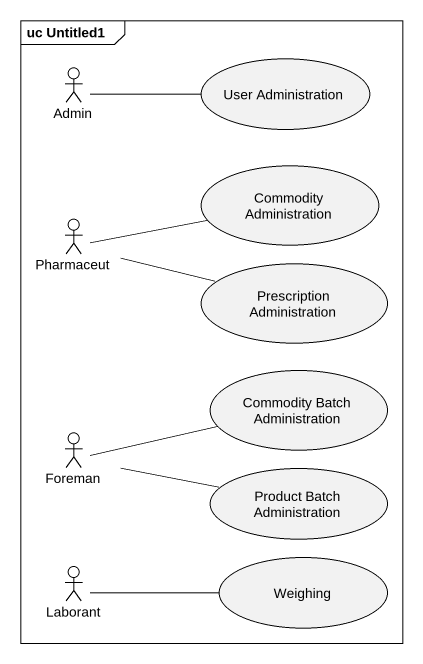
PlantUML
@startuml
mainframe uc Untitled1
actor Admin
usecase "User Administration" as User_Administration
usecase "Commodity Administration" as Commodity_Administration
actor Pharmaceut
usecase "Prescription Administration" as Prescription_Administration
usecase "Commodity Batch Administration" as Commodity_Batch
actor Foreman
usecase "Product Batch Administration" as Product_Batch_Administration
actor Laborant
usecase Weighing
Admin -right- User_Administration
Pharmaceut -right- Commodity_Administration
Pharmaceut -right- Prescription_Administration
Foreman -right- Commodity_Batch
Foreman -right- Product_Batch_Administration
Laborant -right- Weighing
@enduml
